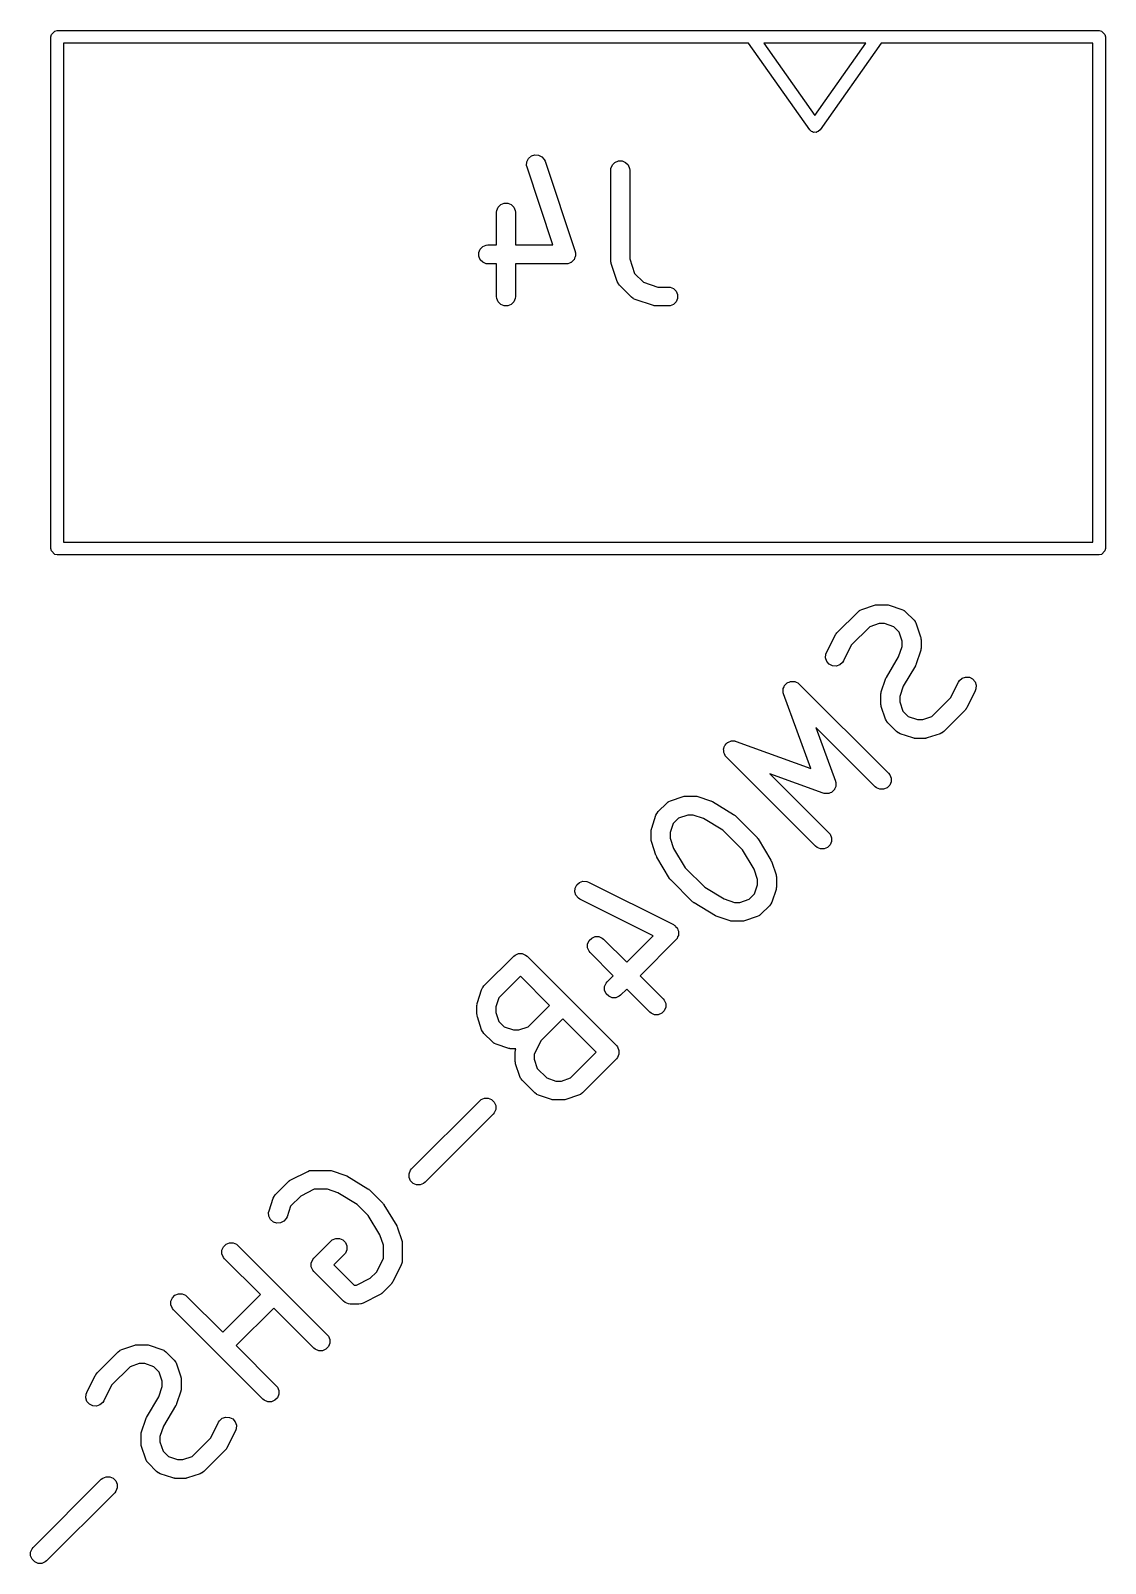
# Model space of a CAD drawing. Extents: x -0.05 to 2.94, y -0.16 to 2.16.
# Drawn here: x 1.2105 to 1.5456, y -0.0776 to 0.4001 of the extents above; entities that cross this region are included whole.
import ezdxf

# ---------------------------------------------------------------- set-up
doc = ezdxf.new("R2010")
doc.units = 0
doc.header["$MEASUREMENT"] = 0
doc.layers.add('BLACK', color=7, linetype='CONTINUOUS')

msp = doc.modelspace()

# ---------------------------------------------------------------- linework, layer by layer
at = {"layer": 'BLACK', "linetype": 'CONTINUOUS'}
for p, q in [((1.21683, 0.39816), (1.21698, 0.39891)), ((1.21683, 0.23871), (1.21683, 0.39816)), ((1.21698, 0.39891), (1.21804, 0.39998)), ((1.21804, 0.39998), (1.2188, 0.40013)), ((1.2188, 0.40013), (1.5436, 0.40013)), ((1.5436, 0.40013), (1.54435, 0.39998)), ((1.54435, 0.39998), (1.54542, 0.39891)), ((1.54542, 0.39891), (1.54557, 0.39816)), ((1.54557, 0.39816), (1.54557, 0.23871)), ((1.43431, 0.39619), (1.22076, 0.39619)), ((1.22076, 0.39619), (1.22076, 0.24068)), ((1.45341, 0.36918), (1.43431, 0.39619)), ((1.43913, 0.39619), (1.45502, 0.37373)), ((1.4709, 0.39619), (1.43913, 0.39619)), ((1.45502, 0.37373), (1.4709, 0.39619)), ((1.47572, 0.39619), (1.45662, 0.36918)), ((1.54163, 0.39619), (1.47572, 0.39619)), ((1.54163, 0.24068), (1.54163, 0.39619)), ((1.45397, 0.36865), (1.45341, 0.36918)), ((1.4543, 0.3686), (1.45397, 0.36865)), ((1.45458, 0.3684), (1.4543, 0.3686)), ((1.45502, 0.36847), (1.45458, 0.3684)), ((1.45545, 0.3684), (1.45502, 0.36847)), ((1.45573, 0.3686), (1.45545, 0.3684)), ((1.45607, 0.36865), (1.45573, 0.3686)), ((1.45662, 0.36918), (1.45607, 0.36865)), ((1.36514, 0.35813), (1.36523, 0.35928)), ((1.36523, 0.35928), (1.36574, 0.36031)), ((1.36574, 0.36031), (1.36661, 0.36107)), ((1.36661, 0.36107), (1.3677, 0.36143)), ((1.3677, 0.36143), (1.36885, 0.36135)), ((1.36885, 0.36135), (1.36988, 0.36084)), ((1.36988, 0.36084), (1.37064, 0.35997)), ((1.37064, 0.35997), (1.37087, 0.35944)), ((1.37087, 0.35944), (1.38025, 0.33132)), ((1.39187, 0.35827), (1.39268, 0.35908)), ((1.39268, 0.35908), (1.39374, 0.35953)), ((1.39374, 0.35953), (1.3949, 0.35953)), ((1.3949, 0.35953), (1.39596, 0.35908)), ((1.39596, 0.35908), (1.39678, 0.35827)), ((1.36527, 0.35757), (1.36514, 0.35813)), ((1.37335, 0.33334), (1.36527, 0.35757)), ((1.39137, 0.35663), (1.39142, 0.35721)), ((1.39137, 0.32851), (1.39137, 0.35663)), ((1.39142, 0.35721), (1.39187, 0.35827)), ((1.39678, 0.35827), (1.39722, 0.35721)), ((1.39722, 0.35721), (1.39727, 0.35663)), ((1.39727, 0.35663), (1.39727, 0.32899)), ((1.35575, 0.34351), (1.3558, 0.34408)), ((1.3558, 0.34408), (1.35624, 0.34515)), ((1.35624, 0.34515), (1.35706, 0.34596)), ((1.35706, 0.34596), (1.35812, 0.3464)), ((1.35812, 0.3464), (1.35928, 0.3464)), ((1.35928, 0.3464), (1.36034, 0.34596)), ((1.36034, 0.34596), (1.36115, 0.34515)), ((1.36115, 0.34515), (1.3616, 0.34408)), ((1.3616, 0.34408), (1.36165, 0.34351)), ((1.35575, 0.33334), (1.35575, 0.34351)), ((1.36165, 0.34351), (1.36165, 0.33334)), ((1.35018, 0.33096), (1.35062, 0.33202)), ((1.35018, 0.32981), (1.35018, 0.33096)), ((1.35062, 0.32874), (1.35018, 0.32981)), ((1.35062, 0.33202), (1.35143, 0.33284)), ((1.35143, 0.33284), (1.3525, 0.33328)), ((1.3525, 0.33328), (1.35308, 0.33334)), ((1.35308, 0.33334), (1.35575, 0.33334)), ((1.36165, 0.33334), (1.37335, 0.33334)), ((1.38025, 0.33132), (1.38031, 0.33103)), ((1.38034, 0.32981), (1.3803, 0.32971)), ((1.3803, 0.32971), (1.3803, 0.3296)), ((1.38031, 0.33103), (1.38034, 0.33096)), ((1.38034, 0.33096), (1.38034, 0.3309)), ((1.38034, 0.3309), (1.38038, 0.33075)), ((1.38038, 0.33075), (1.38034, 0.33028)), ((1.38034, 0.33028), (1.38034, 0.32981)), ((1.35143, 0.32793), (1.35062, 0.32874)), ((1.3525, 0.32749), (1.35143, 0.32793)), ((1.35308, 0.32743), (1.3525, 0.32749)), ((1.35575, 0.32743), (1.35308, 0.32743)), ((1.35575, 0.31726), (1.35575, 0.32743)), ((1.37745, 0.32743), (1.36165, 0.32743)), ((1.36165, 0.32743), (1.36165, 0.31726)), ((1.37774, 0.32746), (1.37745, 0.32743)), ((1.37782, 0.32745), (1.37774, 0.32746)), ((1.37787, 0.32747), (1.37782, 0.32745)), ((1.37802, 0.32749), (1.37787, 0.32747)), ((1.37846, 0.32767), (1.37802, 0.32749)), ((1.37891, 0.32782), (1.37846, 0.32767)), ((1.37899, 0.32789), (1.37891, 0.32782)), ((1.37909, 0.32793), (1.37899, 0.32789)), ((1.37942, 0.32826), (1.37909, 0.32793)), ((1.37978, 0.32857), (1.37942, 0.32826)), ((1.37983, 0.32867), (1.37978, 0.32857)), ((1.3799, 0.32874), (1.37983, 0.32867)), ((1.38008, 0.32918), (1.3799, 0.32874)), ((1.3803, 0.3296), (1.38008, 0.32918)), ((1.3914, 0.32822), (1.39137, 0.32851)), ((1.39139, 0.32814), (1.3914, 0.32822)), ((1.39141, 0.32804), (1.39139, 0.32814)), ((1.39142, 0.32793), (1.39141, 0.32804)), ((1.39145, 0.32786), (1.39142, 0.32793)), ((1.39152, 0.32757), (1.39145, 0.32786)), ((1.39339, 0.32195), (1.39152, 0.32757)), ((1.39727, 0.32899), (1.39878, 0.32448)), ((1.39363, 0.32142), (1.39339, 0.32195)), ((1.3937, 0.32134), (1.39363, 0.32142)), ((1.39374, 0.32124), (1.3937, 0.32134)), ((1.39411, 0.3208), (1.39374, 0.32124)), ((1.39786, 0.31705), (1.39411, 0.3208)), ((1.39878, 0.32448), (1.40154, 0.32171)), ((1.40154, 0.32171), (1.40605, 0.32021)), ((1.40605, 0.32021), (1.40932, 0.32021)), ((1.40932, 0.32021), (1.40989, 0.32016)), ((1.40989, 0.32016), (1.41096, 0.31971)), ((1.3558, 0.31668), (1.35575, 0.31726)), ((1.35624, 0.31562), (1.3558, 0.31668)), ((1.35706, 0.3148), (1.35624, 0.31562)), ((1.36115, 0.31562), (1.36034, 0.3148)), ((1.3616, 0.31668), (1.36115, 0.31562)), ((1.36165, 0.31726), (1.3616, 0.31668)), ((1.3983, 0.31668), (1.39786, 0.31705)), ((1.3984, 0.31664), (1.3983, 0.31668)), ((1.39848, 0.31657), (1.3984, 0.31664)), ((1.39901, 0.31633), (1.39848, 0.31657)), ((1.40464, 0.31446), (1.39901, 0.31633)), ((1.41096, 0.31971), (1.41177, 0.3189)), ((1.41177, 0.31562), (1.41096, 0.3148)), ((1.41177, 0.3189), (1.41221, 0.31784)), ((1.41221, 0.31668), (1.41177, 0.31562)), ((1.41221, 0.31784), (1.41221, 0.31668)), ((1.35812, 0.31436), (1.35706, 0.3148)), ((1.35928, 0.31436), (1.35812, 0.31436)), ((1.36034, 0.3148), (1.35928, 0.31436)), ((1.40492, 0.31439), (1.40464, 0.31446)), ((1.40499, 0.31436), (1.40492, 0.31439)), ((1.4051, 0.31435), (1.40499, 0.31436)), ((1.4052, 0.31433), (1.4051, 0.31435)), ((1.40528, 0.31434), (1.4052, 0.31433)), ((1.40557, 0.31431), (1.40528, 0.31434)), ((1.40932, 0.31431), (1.40557, 0.31431)), ((1.40989, 0.31436), (1.40932, 0.31431)), ((1.41096, 0.3148), (1.40989, 0.31436)), ((1.22076, 0.24068), (1.54163, 0.24068)), ((1.21698, 0.23796), (1.21683, 0.23871)), ((1.21804, 0.23689), (1.21698, 0.23796)), ((1.2188, 0.23674), (1.21804, 0.23689)), ((1.5436, 0.23674), (1.2188, 0.23674)), ((1.54435, 0.23689), (1.5436, 0.23674)), ((1.54542, 0.23796), (1.54435, 0.23689)), ((1.54557, 0.23871), (1.54542, 0.23796)), ((1.46963, 0.21972), (1.47361, 0.22105)), ((1.47361, 0.22105), (1.47389, 0.22111)), ((1.47389, 0.22111), (1.47397, 0.22114)), ((1.47397, 0.22114), (1.47407, 0.22115)), ((1.47407, 0.22115), (1.47417, 0.22117)), ((1.47417, 0.22117), (1.47425, 0.22117)), ((1.47425, 0.22117), (1.47454, 0.2212)), ((1.47454, 0.2212), (1.47719, 0.2212)), ((1.47719, 0.2212), (1.47748, 0.22117)), ((1.47748, 0.22117), (1.47756, 0.22117)), ((1.47756, 0.22117), (1.47766, 0.22115)), ((1.47766, 0.22115), (1.47777, 0.22114)), ((1.47777, 0.22114), (1.47784, 0.22111)), ((1.47784, 0.22111), (1.47813, 0.22105)), ((1.47813, 0.22105), (1.4821, 0.21972)), ((1.46185, 0.21238), (1.46848, 0.21901)), ((1.46848, 0.21901), (1.46892, 0.21937)), ((1.46892, 0.21937), (1.46902, 0.21941)), ((1.46902, 0.21941), (1.4691, 0.21948)), ((1.4691, 0.21948), (1.46963, 0.21972)), ((1.47502, 0.21529), (1.47216, 0.21434)), ((1.47671, 0.21529), (1.47502, 0.21529)), ((1.47957, 0.21434), (1.47671, 0.21529)), ((1.4821, 0.21972), (1.48263, 0.21948)), ((1.48263, 0.21948), (1.48271, 0.21941)), ((1.48271, 0.21941), (1.48281, 0.21937)), ((1.48281, 0.21937), (1.48326, 0.21901)), ((1.48326, 0.21901), (1.48591, 0.21636)), ((1.48591, 0.21636), (1.48628, 0.21591)), ((1.48628, 0.21591), (1.48632, 0.21581)), ((1.48632, 0.21581), (1.48639, 0.21573)), ((1.48639, 0.21573), (1.48662, 0.2152)), ((1.48662, 0.2152), (1.48795, 0.21122)), ((1.45864, 0.20631), (1.4613, 0.21161)), ((1.4613, 0.21161), (1.46145, 0.21186)), ((1.46145, 0.21186), (1.46148, 0.21193)), ((1.46148, 0.21193), (1.46155, 0.21201)), ((1.46155, 0.21201), (1.4616, 0.2121)), ((1.4616, 0.2121), (1.46166, 0.21215)), ((1.46166, 0.21215), (1.46185, 0.21238)), ((1.47216, 0.21434), (1.46636, 0.20854)), ((1.48124, 0.21267), (1.47957, 0.21434)), ((1.48219, 0.20981), (1.48124, 0.21267)), ((1.48795, 0.21122), (1.48801, 0.21094)), ((1.48801, 0.21094), (1.48804, 0.21087)), ((1.48804, 0.21087), (1.48805, 0.21076)), ((1.48805, 0.21076), (1.48808, 0.21066)), ((1.48808, 0.21066), (1.48807, 0.21058)), ((1.48807, 0.21058), (1.4881, 0.21029)), ((1.4881, 0.21029), (1.4881, 0.20764)), ((1.45836, 0.20462), (1.45844, 0.20577)), ((1.45844, 0.20577), (1.45864, 0.20631)), ((1.46636, 0.20854), (1.46393, 0.20367)), ((1.48112, 0.2049), (1.48219, 0.20812)), ((1.48219, 0.20812), (1.48219, 0.20981)), ((1.48795, 0.20671), (1.48662, 0.20273)), ((1.48801, 0.20699), (1.48795, 0.20671)), ((1.48804, 0.20706), (1.48801, 0.20699)), ((1.48805, 0.20717), (1.48804, 0.20706)), ((1.48808, 0.20727), (1.48805, 0.20717)), ((1.4881, 0.20764), (1.48807, 0.20735)), ((1.48807, 0.20735), (1.48808, 0.20727)), ((1.45872, 0.20353), (1.45836, 0.20462)), ((1.45947, 0.20266), (1.45872, 0.20353)), ((1.46051, 0.20214), (1.45947, 0.20266)), ((1.46165, 0.20206), (1.46051, 0.20214)), ((1.46275, 0.20242), (1.46165, 0.20206)), ((1.46362, 0.20318), (1.46275, 0.20242)), ((1.46393, 0.20367), (1.46362, 0.20318)), ((1.47731, 0.19855), (1.48112, 0.2049)), ((1.48635, 0.20214), (1.48254, 0.19579)), ((1.48637, 0.20218), (1.48635, 0.20214)), ((1.48639, 0.2022), (1.48637, 0.20218)), ((1.48649, 0.20243), (1.48639, 0.2022)), ((1.4866, 0.20267), (1.48649, 0.20243)), ((1.48662, 0.20273), (1.4866, 0.20269)), ((1.4866, 0.20269), (1.4866, 0.20267)), ((1.44538, 0.19555), (1.44557, 0.19602)), ((1.44557, 0.19602), (1.44562, 0.19607)), ((1.44562, 0.19607), (1.44565, 0.19613)), ((1.44565, 0.19613), (1.44603, 0.19648)), ((1.44603, 0.19648), (1.44639, 0.19684)), ((1.44639, 0.19684), (1.44645, 0.19686)), ((1.44645, 0.19686), (1.4465, 0.19691)), ((1.4465, 0.19691), (1.44698, 0.19708)), ((1.44698, 0.19708), (1.44745, 0.19728)), ((1.44745, 0.19728), (1.44752, 0.19728)), ((1.44752, 0.19728), (1.44758, 0.1973)), ((1.44758, 0.1973), (1.44809, 0.19728)), ((1.44809, 0.19728), (1.4486, 0.19728)), ((1.4486, 0.19728), (1.44867, 0.19725)), ((1.44867, 0.19725), (1.44873, 0.19725)), ((1.44873, 0.19725), (1.4492, 0.19703)), ((1.4492, 0.19703), (1.44967, 0.19684)), ((1.44967, 0.19684), (1.44974, 0.19678)), ((1.44974, 0.19678), (1.44978, 0.19676)), ((1.44978, 0.19676), (1.44982, 0.19671)), ((1.44982, 0.19671), (1.45012, 0.19647)), ((1.45012, 0.19647), (1.47796, 0.16863)), ((1.47572, 0.19399), (1.47704, 0.19797)), ((1.47704, 0.19797), (1.47706, 0.19801)), ((1.47706, 0.19803), (1.47717, 0.19826)), ((1.47706, 0.19801), (1.47706, 0.19803)), ((1.47717, 0.19826), (1.47728, 0.1985)), ((1.47728, 0.1985), (1.47729, 0.19851)), ((1.47729, 0.19851), (1.47731, 0.19855)), ((1.4973, 0.19216), (1.49974, 0.19703)), ((1.49974, 0.19703), (1.50005, 0.19752)), ((1.50005, 0.19752), (1.50092, 0.19827)), ((1.50092, 0.19827), (1.50201, 0.19864)), ((1.50201, 0.19864), (1.50316, 0.19856)), ((1.50316, 0.19856), (1.50419, 0.19804)), ((1.50419, 0.19804), (1.50495, 0.19717)), ((1.50495, 0.19717), (1.50531, 0.19608)), ((1.50531, 0.19608), (1.50523, 0.19493)), ((1.44511, 0.19393), (1.44513, 0.19445)), ((1.44513, 0.19385), (1.44511, 0.19393)), ((1.44513, 0.19496), (1.44516, 0.19502)), ((1.44513, 0.19445), (1.44513, 0.19496)), ((1.44513, 0.19381), (1.44513, 0.19385)), ((1.44516, 0.19374), (1.44513, 0.19381)), ((1.44516, 0.19509), (1.44538, 0.19555)), ((1.44516, 0.19502), (1.44516, 0.19509)), ((1.44525, 0.19337), (1.44516, 0.19374)), ((1.4537, 0.17016), (1.44525, 0.19337)), ((1.47557, 0.19306), (1.47559, 0.19335)), ((1.47557, 0.19041), (1.47557, 0.19306)), ((1.47559, 0.19343), (1.47561, 0.19353)), ((1.47559, 0.19335), (1.47559, 0.19343)), ((1.47561, 0.19353), (1.47562, 0.19363)), ((1.47562, 0.19363), (1.47565, 0.19371)), ((1.47565, 0.19371), (1.47572, 0.19399)), ((1.48254, 0.19579), (1.48147, 0.19258)), ((1.48147, 0.19258), (1.48147, 0.19089)), ((1.49151, 0.18636), (1.4973, 0.19216)), ((1.50502, 0.19439), (1.50237, 0.18909)), ((1.50523, 0.19493), (1.50502, 0.19439)), ((1.47559, 0.19011), (1.47557, 0.19041)), ((1.47559, 0.19004), (1.47559, 0.19011)), ((1.47561, 0.18993), (1.47559, 0.19004)), ((1.47562, 0.18983), (1.47561, 0.18993)), ((1.47565, 0.18976), (1.47562, 0.18983)), ((1.47572, 0.18947), (1.47565, 0.18976)), ((1.47704, 0.1855), (1.47572, 0.18947)), ((1.48147, 0.19089), (1.48243, 0.18802)), ((1.48243, 0.18802), (1.48409, 0.18636)), ((1.48409, 0.18636), (1.48695, 0.1854)), ((1.48864, 0.1854), (1.49151, 0.18636)), ((1.50182, 0.18832), (1.49519, 0.18169)), ((1.502, 0.18854), (1.50182, 0.18832)), ((1.50206, 0.1886), (1.502, 0.18854)), ((1.50212, 0.18868), (1.50206, 0.1886)), ((1.50218, 0.18877), (1.50212, 0.18868)), ((1.50221, 0.18884), (1.50218, 0.18877)), ((1.50237, 0.18909), (1.50221, 0.18884)), ((1.47378, 0.16446), (1.45535, 0.18288)), ((1.45535, 0.18288), (1.46141, 0.16623)), ((1.47728, 0.18497), (1.47704, 0.1855)), ((1.47735, 0.18489), (1.47728, 0.18497)), ((1.47739, 0.18479), (1.47735, 0.18489)), ((1.47776, 0.18434), (1.47739, 0.18479)), ((1.48041, 0.18169), (1.47776, 0.18434)), ((1.48086, 0.18132), (1.48041, 0.18169)), ((1.48695, 0.1854), (1.48864, 0.1854)), ((1.49519, 0.18169), (1.49474, 0.18132)), ((1.42657, 0.1764), (1.42677, 0.17687)), ((1.42677, 0.17687), (1.42694, 0.17735)), ((1.42694, 0.17735), (1.42699, 0.1774)), ((1.42699, 0.1774), (1.42701, 0.17746)), ((1.42701, 0.17746), (1.42738, 0.17783)), ((1.42738, 0.17783), (1.42772, 0.1782)), ((1.42772, 0.1782), (1.42778, 0.17823)), ((1.42778, 0.17823), (1.42783, 0.17828)), ((1.42783, 0.17828), (1.4283, 0.17848)), ((1.4283, 0.17848), (1.42877, 0.17869)), ((1.42877, 0.17869), (1.42883, 0.17869)), ((1.42883, 0.17869), (1.42889, 0.17872)), ((1.42889, 0.17872), (1.42941, 0.17872)), ((1.42941, 0.17872), (1.42992, 0.17874)), ((1.42992, 0.17874), (1.43001, 0.17872)), ((1.43001, 0.17872), (1.43005, 0.17872)), ((1.43005, 0.17872), (1.43011, 0.17869)), ((1.43011, 0.17869), (1.43048, 0.1786)), ((1.43048, 0.1786), (1.4537, 0.17016)), ((1.48095, 0.18128), (1.48086, 0.18132)), ((1.48103, 0.18121), (1.48095, 0.18128)), ((1.48156, 0.18098), (1.48103, 0.18121)), ((1.48554, 0.17965), (1.48156, 0.18098)), ((1.48582, 0.17959), (1.48554, 0.17965)), ((1.4859, 0.17956), (1.48582, 0.17959)), ((1.486, 0.17955), (1.4859, 0.17956)), ((1.4861, 0.17952), (1.486, 0.17955)), ((1.48618, 0.17953), (1.4861, 0.17952)), ((1.48647, 0.1795), (1.48618, 0.17953)), ((1.48912, 0.1795), (1.48647, 0.1795)), ((1.48942, 0.17953), (1.48912, 0.1795)), ((1.48949, 0.17952), (1.48942, 0.17953)), ((1.4896, 0.17955), (1.48949, 0.17952)), ((1.4897, 0.17956), (1.4896, 0.17955)), ((1.48977, 0.17959), (1.4897, 0.17956)), ((1.49006, 0.17965), (1.48977, 0.17959)), ((1.49403, 0.18098), (1.49006, 0.17965)), ((1.49456, 0.18121), (1.49403, 0.18098)), ((1.49464, 0.18128), (1.49456, 0.18121)), ((1.49474, 0.18132), (1.49464, 0.18128)), ((1.42655, 0.17627), (1.42657, 0.17633)), ((1.42657, 0.17576), (1.42655, 0.17627)), ((1.42657, 0.17633), (1.42657, 0.1764)), ((1.42657, 0.17525), (1.42657, 0.17576)), ((1.4266, 0.17519), (1.42657, 0.17525)), ((1.4266, 0.17512), (1.4266, 0.17519)), ((1.42682, 0.17466), (1.4266, 0.17512)), ((1.42701, 0.17418), (1.42682, 0.17466)), ((1.42707, 0.17411), (1.42701, 0.17418)), ((1.42709, 0.17408), (1.42707, 0.17411)), ((1.42714, 0.17403), (1.42709, 0.17408)), ((1.42738, 0.17374), (1.42714, 0.17403)), ((1.45522, 0.1459), (1.42738, 0.17374)), ((1.45762, 0.16244), (1.44097, 0.1685)), ((1.44097, 0.1685), (1.4594, 0.15007)), ((1.47796, 0.16863), (1.47832, 0.16818)), ((1.47832, 0.16818), (1.47876, 0.16712)), ((1.45786, 0.16238), (1.45762, 0.16244)), ((1.45974, 0.16254), (1.45934, 0.16235)), ((1.46016, 0.16269), (1.45974, 0.16254)), ((1.46026, 0.16278), (1.46016, 0.16269)), ((1.46038, 0.16284), (1.46026, 0.16278)), ((1.46068, 0.16317), (1.46038, 0.16284)), ((1.46101, 0.16347), (1.46068, 0.16317)), ((1.46107, 0.16359), (1.46101, 0.16347)), ((1.46116, 0.16369), (1.46107, 0.16359)), ((1.46131, 0.16411), (1.46116, 0.16369)), ((1.4615, 0.16452), (1.46131, 0.16411)), ((1.46141, 0.16623), (1.46147, 0.16599)), ((1.46147, 0.16599), (1.4615, 0.16592)), ((1.4615, 0.16592), (1.4615, 0.16585)), ((1.4615, 0.16585), (1.46155, 0.16567)), ((1.46151, 0.16465), (1.4615, 0.16452)), ((1.46155, 0.16477), (1.46151, 0.16465)), ((1.46155, 0.16567), (1.46153, 0.16522)), ((1.46153, 0.16522), (1.46155, 0.16477)), ((1.47423, 0.16409), (1.47378, 0.16446)), ((1.47529, 0.16365), (1.47423, 0.16409)), ((1.47644, 0.16365), (1.47529, 0.16365)), ((1.47751, 0.16409), (1.47644, 0.16365)), ((1.47832, 0.1649), (1.47751, 0.16409)), ((1.47876, 0.16597), (1.47832, 0.1649)), ((1.47876, 0.16712), (1.47876, 0.16597)), ((1.40617, 0.1567), (1.40882, 0.15935)), ((1.40882, 0.15935), (1.40927, 0.15972)), ((1.40927, 0.15972), (1.40937, 0.15976)), ((1.40937, 0.15976), (1.40945, 0.15983)), ((1.40945, 0.15983), (1.40998, 0.16007)), ((1.40998, 0.16007), (1.41395, 0.16139)), ((1.41395, 0.16139), (1.41424, 0.16146)), ((1.41424, 0.16146), (1.41431, 0.16149)), ((1.41431, 0.16149), (1.41442, 0.1615)), ((1.41442, 0.1615), (1.41452, 0.16152)), ((1.41452, 0.16152), (1.4146, 0.16151)), ((1.4146, 0.16151), (1.41489, 0.16154)), ((1.41489, 0.16154), (1.41754, 0.16154)), ((1.41754, 0.16154), (1.41783, 0.16151)), ((1.41783, 0.16151), (1.41791, 0.16152)), ((1.41791, 0.16152), (1.41801, 0.1615)), ((1.41801, 0.1615), (1.41811, 0.16149)), ((1.41811, 0.16149), (1.41819, 0.16146)), ((1.41819, 0.16146), (1.41847, 0.16139)), ((1.41847, 0.16139), (1.42245, 0.16007)), ((1.42245, 0.16007), (1.42249, 0.16005)), ((1.42249, 0.16005), (1.42251, 0.16004)), ((1.42251, 0.16004), (1.42274, 0.15993)), ((1.42274, 0.15993), (1.42298, 0.15983)), ((1.42298, 0.15983), (1.42299, 0.15982)), ((1.42299, 0.15982), (1.42303, 0.1598)), ((1.42303, 0.1598), (1.42966, 0.15582)), ((1.45793, 0.16235), (1.45786, 0.16238)), ((1.458, 0.16235), (1.45793, 0.16235)), ((1.45819, 0.1623), (1.458, 0.16235)), ((1.45863, 0.16232), (1.45819, 0.1623)), ((1.45908, 0.1623), (1.45863, 0.16232)), ((1.45921, 0.16234), (1.45908, 0.1623)), ((1.45934, 0.16235), (1.45921, 0.16234)), ((1.40413, 0.15157), (1.40546, 0.15555)), ((1.40546, 0.15555), (1.40569, 0.15608)), ((1.40569, 0.15608), (1.40576, 0.15616)), ((1.40576, 0.15616), (1.4058, 0.15625)), ((1.4058, 0.15625), (1.40617, 0.1567)), ((1.41084, 0.15302), (1.40989, 0.15016)), ((1.41251, 0.15468), (1.41084, 0.15302)), ((1.41537, 0.15564), (1.41251, 0.15468)), ((1.41706, 0.15564), (1.41537, 0.15564)), ((1.42027, 0.15457), (1.41706, 0.15564)), ((1.42631, 0.15094), (1.42027, 0.15457)), ((1.42966, 0.15582), (1.42974, 0.15576)), ((1.42974, 0.15576), (1.42978, 0.15574)), ((1.42978, 0.15574), (1.42995, 0.1556)), ((1.42995, 0.1556), (1.43013, 0.15547)), ((1.43013, 0.15547), (1.43015, 0.15544)), ((1.43015, 0.15544), (1.43023, 0.15538)), ((1.43023, 0.15538), (1.43686, 0.14875)), ((1.40398, 0.15064), (1.40401, 0.15093)), ((1.40398, 0.14798), (1.40398, 0.15064)), ((1.404, 0.15101), (1.40403, 0.15111)), ((1.40401, 0.15093), (1.404, 0.15101)), ((1.40403, 0.15111), (1.40404, 0.15121)), ((1.40404, 0.15121), (1.40407, 0.15128)), ((1.40407, 0.15128), (1.40413, 0.15157)), ((1.40989, 0.15016), (1.40989, 0.14846)), ((1.40989, 0.14846), (1.41096, 0.14525)), ((1.43243, 0.14483), (1.42631, 0.15094)), ((1.43686, 0.14875), (1.43692, 0.14867)), ((1.43692, 0.14867), (1.43696, 0.14864)), ((1.43696, 0.14864), (1.43709, 0.14847)), ((1.43709, 0.14847), (1.43723, 0.1483)), ((1.43723, 0.1483), (1.43724, 0.14826)), ((1.43724, 0.14826), (1.4373, 0.14818)), ((1.4373, 0.14818), (1.44128, 0.14155)), ((1.4594, 0.15007), (1.45976, 0.14963)), ((1.45976, 0.14963), (1.4602, 0.14856)), ((1.4602, 0.14856), (1.4602, 0.14741)), ((1.40401, 0.14769), (1.40398, 0.14798)), ((1.404, 0.14762), (1.40401, 0.14769)), ((1.40403, 0.14751), (1.404, 0.14762)), ((1.40404, 0.14741), (1.40403, 0.14751)), ((1.40407, 0.14734), (1.40404, 0.14741)), ((1.40413, 0.14705), (1.40407, 0.14734)), ((1.40546, 0.14307), (1.40413, 0.14705)), ((1.41096, 0.14525), (1.41458, 0.13921)), ((1.43605, 0.13879), (1.43243, 0.14483)), ((1.45567, 0.14553), (1.45522, 0.1459)), ((1.45673, 0.14509), (1.45567, 0.14553)), ((1.45788, 0.14509), (1.45673, 0.14509)), ((1.45895, 0.14553), (1.45788, 0.14509)), ((1.45976, 0.14634), (1.45895, 0.14553)), ((1.4602, 0.14741), (1.45976, 0.14634)), ((1.40548, 0.14303), (1.40546, 0.14307)), ((1.40548, 0.14301), (1.40548, 0.14303)), ((1.40559, 0.14278), (1.40548, 0.14301)), ((1.40569, 0.14255), (1.40559, 0.14278)), ((1.40571, 0.14253), (1.40569, 0.14255)), ((1.40573, 0.14249), (1.40571, 0.14253)), ((1.4097, 0.13586), (1.40573, 0.14249)), ((1.41458, 0.13921), (1.42069, 0.1331)), ((1.43712, 0.13557), (1.43605, 0.13879)), ((1.44128, 0.14155), (1.4413, 0.14151)), ((1.4413, 0.14151), (1.44131, 0.14149)), ((1.44131, 0.14149), (1.44142, 0.14126)), ((1.44142, 0.14126), (1.44153, 0.14103)), ((1.44153, 0.14103), (1.44153, 0.14101)), ((1.44153, 0.14101), (1.44155, 0.14096)), ((1.44155, 0.14096), (1.44288, 0.13699)), ((1.38022, 0.13286), (1.38074, 0.13389)), ((1.38074, 0.13389), (1.38161, 0.13464)), ((1.38161, 0.13464), (1.3827, 0.13501)), ((1.3827, 0.13501), (1.38385, 0.13492)), ((1.38385, 0.13492), (1.38439, 0.13472)), ((1.38439, 0.13472), (1.4109, 0.12146)), ((1.40976, 0.13578), (1.4097, 0.13586)), ((1.40978, 0.13574), (1.40976, 0.13578)), ((1.40992, 0.13557), (1.40978, 0.13574)), ((1.41005, 0.1354), (1.40992, 0.13557)), ((1.41008, 0.13537), (1.41005, 0.1354)), ((1.41015, 0.13529), (1.41008, 0.13537)), ((1.41678, 0.12866), (1.41015, 0.13529)), ((1.43617, 0.13102), (1.43712, 0.13388)), ((1.43712, 0.13388), (1.43712, 0.13557)), ((1.44288, 0.13699), (1.44294, 0.1367)), ((1.44294, 0.1367), (1.44297, 0.13663)), ((1.44297, 0.13663), (1.44298, 0.13653)), ((1.44298, 0.13653), (1.443, 0.13642)), ((1.443, 0.13642), (1.443, 0.13635)), ((1.443, 0.13635), (1.44303, 0.13605)), ((1.44303, 0.13605), (1.44303, 0.1334)), ((1.38014, 0.13171), (1.38022, 0.13286)), ((1.38051, 0.13061), (1.38014, 0.13171)), ((1.38126, 0.12974), (1.38051, 0.13061)), ((1.38175, 0.12944), (1.38126, 0.12974)), ((1.4046, 0.11801), (1.38175, 0.12944)), ((1.42069, 0.1331), (1.42673, 0.12947)), ((1.42673, 0.12947), (1.42995, 0.1284)), ((1.43164, 0.1284), (1.4345, 0.12936)), ((1.4345, 0.12936), (1.43617, 0.13102)), ((1.44288, 0.13247), (1.44155, 0.12849)), ((1.44294, 0.13275), (1.44288, 0.13247)), ((1.44297, 0.13283), (1.44294, 0.13275)), ((1.44298, 0.13293), (1.44297, 0.13283)), ((1.443, 0.13303), (1.44298, 0.13293)), ((1.44303, 0.1334), (1.443, 0.13311)), ((1.443, 0.13311), (1.443, 0.13303)), ((1.41685, 0.1286), (1.41678, 0.12866)), ((1.41688, 0.12856), (1.41685, 0.1286)), ((1.41706, 0.12843), (1.41688, 0.12856)), ((1.41722, 0.1283), (1.41706, 0.12843)), ((1.41726, 0.12828), (1.41722, 0.1283)), ((1.41734, 0.12822), (1.41726, 0.12828)), ((1.42397, 0.12424), (1.41734, 0.12822)), ((1.42401, 0.12422), (1.42397, 0.12424)), ((1.42403, 0.12421), (1.42401, 0.12422)), ((1.42995, 0.1284), (1.43164, 0.1284)), ((1.43764, 0.12428), (1.43756, 0.12421)), ((1.43774, 0.12432), (1.43764, 0.12428)), ((1.43819, 0.12469), (1.43774, 0.12432)), ((1.44084, 0.12734), (1.43819, 0.12469)), ((1.4412, 0.12779), (1.44084, 0.12734)), ((1.44124, 0.12788), (1.4412, 0.12779)), ((1.44131, 0.12796), (1.44124, 0.12788)), ((1.44155, 0.12849), (1.44131, 0.12796)), ((1.4109, 0.12146), (1.41115, 0.12131)), ((1.41115, 0.12131), (1.41122, 0.12128)), ((1.41122, 0.12128), (1.41127, 0.12123)), ((1.41127, 0.12123), (1.41139, 0.12115)), ((1.41139, 0.12115), (1.4117, 0.1208)), ((1.4117, 0.1208), (1.41204, 0.12046)), ((1.41204, 0.12046), (1.41208, 0.12036)), ((1.41208, 0.12036), (1.41215, 0.12028)), ((1.41215, 0.12028), (1.4123, 0.11983)), ((1.4123, 0.11983), (1.41248, 0.1194)), ((1.42426, 0.1241), (1.42403, 0.12421)), ((1.4245, 0.12399), (1.42426, 0.1241)), ((1.42452, 0.12399), (1.4245, 0.12399)), ((1.42456, 0.12397), (1.42452, 0.12399)), ((1.42854, 0.12265), (1.42456, 0.12397)), ((1.42882, 0.12258), (1.42854, 0.12265)), ((1.42889, 0.12255), (1.42882, 0.12258)), ((1.429, 0.12254), (1.42889, 0.12255)), ((1.4291, 0.12252), (1.429, 0.12254)), ((1.42918, 0.12252), (1.4291, 0.12252)), ((1.42947, 0.1225), (1.42918, 0.12252)), ((1.43212, 0.1225), (1.42947, 0.1225)), ((1.43241, 0.12252), (1.43212, 0.1225)), ((1.43249, 0.12252), (1.43241, 0.12252)), ((1.43259, 0.12254), (1.43249, 0.12252)), ((1.4327, 0.12255), (1.43259, 0.12254)), ((1.43277, 0.12258), (1.4327, 0.12255)), ((1.43305, 0.12265), (1.43277, 0.12258)), ((1.43703, 0.12397), (1.43305, 0.12265)), ((1.43756, 0.12421), (1.43703, 0.12397)), ((1.38415, 0.11542), (1.38459, 0.11648)), ((1.38415, 0.11427), (1.38415, 0.11542)), ((1.38459, 0.11648), (1.38541, 0.1173)), ((1.38541, 0.1173), (1.38647, 0.11774)), ((1.38647, 0.11774), (1.38762, 0.11774)), ((1.38762, 0.11774), (1.38869, 0.1173)), ((1.38869, 0.1173), (1.38914, 0.11693)), ((1.38914, 0.11693), (1.39633, 0.10974)), ((1.39633, 0.10974), (1.4046, 0.11801)), ((1.41167, 0.11673), (1.4005, 0.10556)), ((1.41186, 0.11696), (1.41167, 0.11673)), ((1.41192, 0.11701), (1.41186, 0.11696)), ((1.41194, 0.11706), (1.41192, 0.11701)), ((1.41204, 0.11718), (1.41194, 0.11706)), ((1.41222, 0.11762), (1.41204, 0.11718)), ((1.41243, 0.11804), (1.41222, 0.11762)), ((1.41244, 0.11815), (1.41243, 0.11804)), ((1.41248, 0.11824), (1.41244, 0.11815)), ((1.41248, 0.1194), (1.41248, 0.11929)), ((1.41248, 0.11929), (1.41251, 0.11919)), ((1.41251, 0.11919), (1.41248, 0.11872)), ((1.41248, 0.11872), (1.41248, 0.11824)), ((1.35182, 0.10235), (1.3611, 0.11163)), ((1.3611, 0.11163), (1.36155, 0.112)), ((1.36155, 0.112), (1.36261, 0.11244)), ((1.36261, 0.11244), (1.36376, 0.11244)), ((1.36376, 0.11244), (1.36483, 0.112)), ((1.36483, 0.112), (1.36527, 0.11163)), ((1.36527, 0.11163), (1.39311, 0.08379)), ((1.38459, 0.1132), (1.38415, 0.11427)), ((1.38496, 0.11276), (1.38459, 0.1132)), ((1.39215, 0.10556), (1.38496, 0.11276)), ((1.36319, 0.10536), (1.35649, 0.09867)), ((1.37227, 0.09628), (1.36319, 0.10536)), ((1.39026, 0.10367), (1.39215, 0.10556)), ((1.4005, 0.10556), (1.4077, 0.09837)), ((1.34978, 0.09722), (1.35111, 0.10119)), ((1.35111, 0.10119), (1.35134, 0.10172)), ((1.35134, 0.10172), (1.35141, 0.1018)), ((1.35141, 0.1018), (1.35145, 0.1019)), ((1.35145, 0.1019), (1.35182, 0.10235)), ((1.38945, 0.10216), (1.3899, 0.10323)), ((1.38945, 0.10101), (1.38945, 0.10216)), ((1.3899, 0.09995), (1.38945, 0.10101)), ((1.3899, 0.10323), (1.39026, 0.10367)), ((1.39633, 0.10139), (1.39444, 0.0995)), ((1.40352, 0.0942), (1.39633, 0.10139)), ((1.34963, 0.09628), (1.34966, 0.09658)), ((1.34963, 0.09363), (1.34963, 0.09628)), ((1.34965, 0.09665), (1.34967, 0.09676)), ((1.34966, 0.09658), (1.34965, 0.09665)), ((1.34967, 0.09676), (1.34969, 0.09686)), ((1.34969, 0.09686), (1.34971, 0.09693)), ((1.34971, 0.09693), (1.34978, 0.09722)), ((1.35649, 0.09867), (1.35553, 0.09581)), ((1.35553, 0.09581), (1.35553, 0.09411)), ((1.36557, 0.08959), (1.37227, 0.09628)), ((1.39071, 0.09913), (1.3899, 0.09995)), ((1.39177, 0.09869), (1.39071, 0.09913)), ((1.39293, 0.09869), (1.39177, 0.09869)), ((1.39399, 0.09913), (1.39293, 0.09869)), ((1.39444, 0.0995), (1.39399, 0.09913)), ((1.4077, 0.09837), (1.40806, 0.09792)), ((1.40806, 0.09792), (1.4085, 0.09686)), ((1.4085, 0.09571), (1.40806, 0.09464)), ((1.4085, 0.09686), (1.4085, 0.09571)), ((1.34966, 0.09334), (1.34963, 0.09363)), ((1.34965, 0.09326), (1.34966, 0.09334)), ((1.34967, 0.09316), (1.34965, 0.09326)), ((1.34969, 0.09306), (1.34967, 0.09316)), ((1.34971, 0.09298), (1.34969, 0.09306)), ((1.34978, 0.0927), (1.34971, 0.09298)), ((1.35111, 0.08872), (1.34978, 0.0927)), ((1.35553, 0.09411), (1.35649, 0.09125)), ((1.35649, 0.09125), (1.35815, 0.08959)), ((1.37644, 0.09211), (1.36959, 0.08526)), ((1.38685, 0.0817), (1.37644, 0.09211)), ((1.40397, 0.09383), (1.40352, 0.0942)), ((1.40503, 0.09339), (1.40397, 0.09383)), ((1.40618, 0.09339), (1.40503, 0.09339)), ((1.40725, 0.09383), (1.40618, 0.09339)), ((1.40806, 0.09464), (1.40725, 0.09383)), ((1.35134, 0.08819), (1.35111, 0.08872)), ((1.35141, 0.08811), (1.35134, 0.08819)), ((1.35145, 0.08802), (1.35141, 0.08811)), ((1.35182, 0.08757), (1.35145, 0.08802)), ((1.35447, 0.08492), (1.35182, 0.08757)), ((1.35815, 0.08959), (1.36101, 0.08863)), ((1.36101, 0.08863), (1.36271, 0.08863)), ((1.36271, 0.08863), (1.36557, 0.08959)), ((1.35492, 0.08455), (1.35447, 0.08492)), ((1.35502, 0.08451), (1.35492, 0.08455)), ((1.3551, 0.08444), (1.35502, 0.08451)), ((1.35562, 0.0842), (1.3551, 0.08444)), ((1.3596, 0.08288), (1.35562, 0.0842)), ((1.35989, 0.08281), (1.3596, 0.08288)), ((1.35996, 0.08278), (1.35989, 0.08281)), ((1.36006, 0.08277), (1.35996, 0.08278)), ((1.36017, 0.08275), (1.36006, 0.08277)), ((1.36024, 0.08275), (1.36017, 0.08275)), ((1.36054, 0.08273), (1.36024, 0.08275)), ((1.36176, 0.08273), (1.36054, 0.08273)), ((1.36156, 0.0817), (1.36162, 0.08228)), ((1.36156, 0.07905), (1.36156, 0.0817)), ((1.36162, 0.08228), (1.36166, 0.08238)), ((1.36166, 0.08248), (1.36176, 0.08273)), ((1.36166, 0.08238), (1.36166, 0.08248)), ((1.36959, 0.08526), (1.36746, 0.081)), ((1.37882, 0.07368), (1.38685, 0.0817)), ((1.39311, 0.08379), (1.39348, 0.08334)), ((1.39348, 0.08334), (1.39392, 0.08228)), ((1.39392, 0.08228), (1.39392, 0.08113)), ((1.36159, 0.07876), (1.36156, 0.07905)), ((1.36158, 0.07868), (1.36159, 0.07876)), ((1.36161, 0.07858), (1.36158, 0.07868)), ((1.36162, 0.07847), (1.36161, 0.07858)), ((1.36165, 0.0784), (1.36162, 0.07847)), ((1.36171, 0.07812), (1.36165, 0.0784)), ((1.36304, 0.07414), (1.36171, 0.07812)), ((1.36746, 0.081), (1.36746, 0.07953)), ((1.36746, 0.07953), (1.36842, 0.07667)), ((1.36842, 0.07667), (1.37141, 0.07368)), ((1.39311, 0.07961), (1.38251, 0.06901)), ((1.39348, 0.08006), (1.39311, 0.07961)), ((1.39392, 0.08113), (1.39348, 0.08006)), ((1.39348, 0.08006), (1.39348, 0.08006)), ((1.36327, 0.07361), (1.36304, 0.07414)), ((1.36334, 0.07353), (1.36327, 0.07361)), ((1.36338, 0.07343), (1.36334, 0.07353)), ((1.36375, 0.07299), (1.36338, 0.07343)), ((1.36773, 0.06901), (1.36375, 0.07299)), ((1.37141, 0.07368), (1.37427, 0.07272)), ((1.37427, 0.07272), (1.37596, 0.07272)), ((1.37596, 0.07272), (1.37882, 0.07368)), ((1.35049, 0.06656), (1.35094, 0.06692)), ((1.35094, 0.06692), (1.352, 0.06736)), ((1.352, 0.06736), (1.35316, 0.06736)), ((1.35316, 0.06736), (1.35422, 0.06692)), ((1.35422, 0.06692), (1.35504, 0.06611)), ((1.36817, 0.06864), (1.36773, 0.06901)), ((1.36827, 0.0686), (1.36817, 0.06864)), ((1.36835, 0.06853), (1.36827, 0.0686)), ((1.36888, 0.0683), (1.36835, 0.06853)), ((1.37286, 0.06697), (1.36888, 0.0683)), ((1.37314, 0.0669), (1.37286, 0.06697)), ((1.37322, 0.06687), (1.37314, 0.0669)), ((1.37709, 0.0669), (1.37702, 0.06687)), ((1.37738, 0.06697), (1.37709, 0.0669)), ((1.38135, 0.0683), (1.37738, 0.06697)), ((1.38188, 0.06853), (1.38135, 0.0683)), ((1.38196, 0.0686), (1.38188, 0.06853)), ((1.38206, 0.06864), (1.38196, 0.0686)), ((1.38251, 0.06901), (1.38206, 0.06864)), ((1.32928, 0.04535), (1.35049, 0.06656)), ((1.35467, 0.06238), (1.33346, 0.04117)), ((1.35504, 0.06283), (1.35467, 0.06238)), ((1.35504, 0.06611), (1.35548, 0.06504)), ((1.35548, 0.06389), (1.35504, 0.06283)), ((1.35548, 0.06504), (1.35548, 0.06389)), ((1.37332, 0.06686), (1.37322, 0.06687)), ((1.37342, 0.06684), (1.37332, 0.06686)), ((1.3735, 0.06685), (1.37342, 0.06684)), ((1.37379, 0.06682), (1.3735, 0.06685)), ((1.37644, 0.06682), (1.37379, 0.06682)), ((1.37673, 0.06685), (1.37644, 0.06682)), ((1.37681, 0.06684), (1.37673, 0.06685)), ((1.37691, 0.06686), (1.37681, 0.06684)), ((1.37702, 0.06687), (1.37691, 0.06686)), ((1.29161, 0.04192), (1.29691, 0.04457)), ((1.29691, 0.04457), (1.29745, 0.04478)), ((1.29745, 0.04478), (1.29755, 0.04479)), ((1.29755, 0.04479), (1.29765, 0.04483)), ((1.29765, 0.04483), (1.29823, 0.04488)), ((1.29823, 0.04488), (1.30353, 0.04488)), ((1.30353, 0.04488), (1.30382, 0.04486)), ((1.30382, 0.04486), (1.3039, 0.04486)), ((1.3039, 0.04486), (1.304, 0.04484)), ((1.304, 0.04484), (1.30411, 0.04483)), ((1.30411, 0.04483), (1.30418, 0.0448)), ((1.30418, 0.0448), (1.30447, 0.04473)), ((1.30447, 0.04473), (1.30844, 0.04341)), ((1.30844, 0.04341), (1.30848, 0.04339)), ((1.30848, 0.04339), (1.3085, 0.04339)), ((1.3085, 0.04339), (1.30874, 0.04328)), ((1.30874, 0.04328), (1.30897, 0.04317)), ((1.30897, 0.04317), (1.30899, 0.04316)), ((1.30899, 0.04316), (1.30903, 0.04314)), ((1.30903, 0.04314), (1.31566, 0.03916)), ((1.32847, 0.04383), (1.32892, 0.0449)), ((1.32847, 0.04268), (1.32847, 0.04383)), ((1.32892, 0.0449), (1.32928, 0.04535)), ((1.28686, 0.03739), (1.29084, 0.04137)), ((1.29084, 0.04137), (1.29106, 0.04155)), ((1.29106, 0.04155), (1.29112, 0.04161)), ((1.29112, 0.04161), (1.2912, 0.04167)), ((1.2912, 0.04167), (1.29129, 0.04174)), ((1.29129, 0.04174), (1.29136, 0.04177)), ((1.29136, 0.04177), (1.29161, 0.04192)), ((1.29893, 0.03898), (1.29468, 0.03685)), ((1.30305, 0.03898), (1.29893, 0.03898)), ((1.30627, 0.03791), (1.30305, 0.03898)), ((1.31566, 0.03916), (1.31574, 0.0391)), ((1.31574, 0.0391), (1.31578, 0.03908)), ((1.31578, 0.03908), (1.31595, 0.03895)), ((1.31595, 0.03895), (1.31612, 0.03882)), ((1.31612, 0.03882), (1.31615, 0.03878)), ((1.31615, 0.03878), (1.31622, 0.03872)), ((1.31622, 0.03872), (1.3202, 0.03474)), ((1.32892, 0.04162), (1.32847, 0.04268)), ((1.32973, 0.0408), (1.32892, 0.04162)), ((1.33079, 0.04036), (1.32973, 0.0408)), ((1.33195, 0.04036), (1.33079, 0.04036)), ((1.33301, 0.0408), (1.33195, 0.04036)), ((1.33346, 0.04117), (1.33301, 0.0408)), ((1.28482, 0.03226), (1.28615, 0.03624)), ((1.28615, 0.03624), (1.28638, 0.03677)), ((1.28638, 0.03677), (1.28645, 0.03685)), ((1.28645, 0.03685), (1.28649, 0.03694)), ((1.28649, 0.03694), (1.28686, 0.03739)), ((1.29153, 0.03371), (1.29042, 0.03039)), ((1.29468, 0.03685), (1.29153, 0.03371)), ((1.31231, 0.03428), (1.30627, 0.03791)), ((1.31577, 0.03082), (1.31231, 0.03428)), ((1.3202, 0.03474), (1.32027, 0.03466)), ((1.32027, 0.03466), (1.3203, 0.03464)), ((1.3203, 0.03464), (1.32043, 0.03446)), ((1.32043, 0.03446), (1.32057, 0.03429)), ((1.32057, 0.03429), (1.32059, 0.03425)), ((1.32059, 0.03425), (1.32065, 0.03417)), ((1.32065, 0.03417), (1.32462, 0.02754)), ((1.28469, 0.0317), (1.28482, 0.03226)), ((1.28478, 0.03055), (1.28469, 0.0317)), ((1.28529, 0.02952), (1.28478, 0.03055)), ((1.28616, 0.02876), (1.28529, 0.02952)), ((1.28725, 0.0284), (1.28616, 0.02876)), ((1.28943, 0.02899), (1.2884, 0.02848)), ((1.29019, 0.02986), (1.28943, 0.02899)), ((1.29042, 0.03039), (1.29019, 0.02986)), ((1.31939, 0.02478), (1.31577, 0.03082)), ((1.2884, 0.02848), (1.28725, 0.0284)), ((1.32046, 0.02157), (1.31939, 0.02478)), ((1.32462, 0.02754), (1.32464, 0.0275)), ((1.32464, 0.0275), (1.32466, 0.02749)), ((1.32466, 0.02749), (1.32476, 0.02725)), ((1.32476, 0.02725), (1.32487, 0.02702)), ((1.32487, 0.02702), (1.32487, 0.027)), ((1.32487, 0.027), (1.32489, 0.02696)), ((1.32489, 0.02696), (1.32622, 0.02298)), ((1.27015, 0.01997), (1.27059, 0.02104)), ((1.27015, 0.01882), (1.27015, 0.01997)), ((1.27059, 0.02104), (1.2714, 0.02185)), ((1.2714, 0.02185), (1.27247, 0.02229)), ((1.27247, 0.02229), (1.27362, 0.02229)), ((1.27362, 0.02229), (1.27468, 0.02185)), ((1.27468, 0.02185), (1.27513, 0.02148)), ((1.27513, 0.02148), (1.30297, -0.00636)), ((1.29879, 0.01751), (1.3041, 0.02281)), ((1.3041, 0.02281), (1.30454, 0.02318)), ((1.30454, 0.02318), (1.30561, 0.02362)), ((1.30561, 0.02362), (1.30676, 0.02362)), ((1.30676, 0.02362), (1.30782, 0.02318)), ((1.30782, 0.02318), (1.30864, 0.02236)), ((1.30864, 0.02236), (1.30908, 0.0213)), ((1.30908, 0.02015), (1.30864, 0.01908)), ((1.30908, 0.0213), (1.30908, 0.02015)), ((1.32046, 0.01744), (1.32046, 0.02157)), ((1.32622, 0.02298), (1.32628, 0.0227)), ((1.32628, 0.0227), (1.32631, 0.02262)), ((1.32631, 0.02262), (1.32632, 0.02252)), ((1.32632, 0.02252), (1.32635, 0.02242)), ((1.32635, 0.02242), (1.32634, 0.02234)), ((1.32634, 0.02234), (1.32637, 0.02205)), ((1.32637, 0.02205), (1.32637, 0.01674)), ((1.27059, 0.01776), (1.27015, 0.01882)), ((1.27095, 0.01731), (1.27059, 0.01776)), ((1.28212, 0.00614), (1.27095, 0.01731)), ((1.29798, 0.01599), (1.29843, 0.01706)), ((1.29798, 0.01484), (1.29798, 0.01599)), ((1.29843, 0.01378), (1.29798, 0.01484)), ((1.29843, 0.01706), (1.29879, 0.01751)), ((1.30827, 0.01863), (1.30506, 0.01542)), ((1.30506, 0.01542), (1.31138, 0.00909)), ((1.30864, 0.01908), (1.30827, 0.01863)), ((1.31834, 0.01319), (1.32046, 0.01744)), ((1.32606, 0.01542), (1.32341, 0.01012)), ((1.32626, 0.01596), (1.32606, 0.01542)), ((1.32627, 0.01607), (1.32626, 0.01596)), ((1.32631, 0.01617), (1.32627, 0.01607)), ((1.32637, 0.01674), (1.32631, 0.01617)), ((1.29879, 0.01333), (1.29843, 0.01378)), ((1.30807, 0.00405), (1.29879, 0.01333)), ((1.31211, 0.00909), (1.31636, 0.01122)), ((1.31636, 0.01122), (1.31834, 0.01319)), ((1.32304, 0.00958), (1.32285, 0.00935)), ((1.3231, 0.00963), (1.32304, 0.00958)), ((1.32315, 0.00972), (1.3231, 0.00963)), ((1.32322, 0.0098), (1.32315, 0.00972)), ((1.32325, 0.00987), (1.32322, 0.0098)), ((1.32341, 0.01012), (1.32325, 0.00987)), ((1.25424, 0.00406), (1.25468, 0.00513)), ((1.25468, 0.00513), (1.25549, 0.00594)), ((1.25549, 0.00594), (1.25656, 0.00638)), ((1.25656, 0.00638), (1.25771, 0.00638)), ((1.25771, 0.00638), (1.25877, 0.00594)), ((1.25877, 0.00594), (1.25922, 0.00558)), ((1.25922, 0.00558), (1.27039, -0.00559)), ((1.27039, -0.00559), (1.28212, 0.00614)), ((1.31138, 0.00909), (1.31211, 0.00909)), ((1.31943, 0.00615), (1.31413, 0.0035)), ((1.31968, 0.00631), (1.31943, 0.00615)), ((1.31975, 0.00634), (1.31968, 0.00631)), ((1.31984, 0.0064), (1.31975, 0.00634)), ((1.31992, 0.00646), (1.31984, 0.0064)), ((1.31998, 0.00652), (1.31992, 0.00646)), ((1.3202, 0.0067), (1.31998, 0.00652)), ((1.32285, 0.00935), (1.3202, 0.0067)), ((1.25424, 0.00291), (1.25424, 0.00406)), ((1.25468, 0.00185), (1.25424, 0.00291)), ((1.25505, 0.0014), (1.25468, 0.00185)), ((1.28288, -0.02644), (1.25505, 0.0014)), ((1.2863, 0.00196), (1.27457, -0.00977)), ((1.29879, -0.01053), (1.2863, 0.00196)), ((1.30852, 0.00368), (1.30807, 0.00405)), ((1.30958, 0.00324), (1.30852, 0.00368)), ((1.31016, 0.00319), (1.30958, 0.00324)), ((1.31281, 0.00319), (1.31016, 0.00319)), ((1.31339, 0.00324), (1.31281, 0.00319)), ((1.31349, 0.00328), (1.31339, 0.00324)), ((1.31359, 0.00329), (1.31349, 0.00328)), ((1.31413, 0.0035), (1.31359, 0.00329)), ((1.24294, -0.00962), (1.24323, -0.00955)), ((1.24323, -0.00955), (1.2433, -0.00952)), ((1.2433, -0.00952), (1.24341, -0.00951)), ((1.24341, -0.00951), (1.24351, -0.00949)), ((1.24351, -0.00949), (1.24359, -0.0095)), ((1.24359, -0.0095), (1.24388, -0.00947)), ((1.24388, -0.00947), (1.24653, -0.00947)), ((1.24653, -0.00947), (1.24682, -0.0095)), ((1.24682, -0.0095), (1.2469, -0.00949)), ((1.2469, -0.00949), (1.247, -0.00951)), ((1.247, -0.00951), (1.2471, -0.00952)), ((1.2471, -0.00952), (1.24718, -0.00955)), ((1.24718, -0.00955), (1.24746, -0.00962)), ((1.30297, -0.00636), (1.30334, -0.0068)), ((1.30334, -0.0068), (1.30378, -0.00787)), ((1.30378, -0.00902), (1.30334, -0.01008)), ((1.30378, -0.00787), (1.30378, -0.00902)), ((1.23118, -0.01829), (1.23781, -0.01166)), ((1.23781, -0.01166), (1.23826, -0.01129)), ((1.23826, -0.01129), (1.23836, -0.01125)), ((1.23836, -0.01125), (1.23844, -0.01118)), ((1.23844, -0.01118), (1.23897, -0.01094)), ((1.23897, -0.01094), (1.24294, -0.00962)), ((1.24746, -0.00962), (1.25144, -0.01094)), ((1.25144, -0.01094), (1.25197, -0.01118)), ((1.25197, -0.01118), (1.25205, -0.01125)), ((1.25205, -0.01125), (1.25215, -0.01129)), ((1.25215, -0.01129), (1.25259, -0.01166)), ((1.25259, -0.01166), (1.25524, -0.01431)), ((1.25524, -0.01431), (1.25561, -0.01476)), ((1.27457, -0.00977), (1.28706, -0.02226)), ((1.29924, -0.0109), (1.29879, -0.01053)), ((1.3003, -0.01134), (1.29924, -0.0109)), ((1.30146, -0.01134), (1.3003, -0.01134)), ((1.30252, -0.0109), (1.30146, -0.01134)), ((1.30334, -0.01008), (1.30252, -0.0109)), ((1.22798, -0.02436), (1.23063, -0.01905)), ((1.23063, -0.01905), (1.23079, -0.01881)), ((1.23079, -0.01881), (1.23082, -0.01873)), ((1.23082, -0.01873), (1.23088, -0.01865)), ((1.23088, -0.01865), (1.23094, -0.01856)), ((1.23094, -0.01856), (1.231, -0.01851)), ((1.231, -0.01851), (1.23118, -0.01829)), ((1.2415, -0.01633), (1.2357, -0.02212)), ((1.24436, -0.01537), (1.2415, -0.01633)), ((1.24605, -0.01537), (1.24436, -0.01537)), ((1.24891, -0.01633), (1.24605, -0.01537)), ((1.25058, -0.01799), (1.24891, -0.01633)), ((1.25153, -0.02085), (1.25058, -0.01799)), ((1.25561, -0.01476), (1.25565, -0.01485)), ((1.25565, -0.01485), (1.25572, -0.01493)), ((1.25572, -0.01493), (1.25596, -0.01546)), ((1.25596, -0.01546), (1.25728, -0.01944)), ((1.2357, -0.02212), (1.23326, -0.027)), ((1.25046, -0.02576), (1.25153, -0.02255)), ((1.25153, -0.02255), (1.25153, -0.02085)), ((1.25728, -0.01944), (1.25735, -0.01973)), ((1.25735, -0.02367), (1.25728, -0.02396)), ((1.25735, -0.01973), (1.25738, -0.0198)), ((1.25738, -0.0236), (1.25735, -0.02367)), ((1.25738, -0.0198), (1.25739, -0.0199)), ((1.25739, -0.0235), (1.25738, -0.0236)), ((1.25739, -0.0199), (1.25741, -0.02)), ((1.25741, -0.02339), (1.25739, -0.0235)), ((1.25741, -0.02), (1.25741, -0.02008)), ((1.25741, -0.02008), (1.25744, -0.02037)), ((1.25744, -0.02303), (1.25741, -0.02332)), ((1.25741, -0.02332), (1.25741, -0.02339)), ((1.25744, -0.02037), (1.25744, -0.02303)), ((1.28706, -0.02226), (1.28743, -0.02271)), ((1.28743, -0.02271), (1.28787, -0.02377)), ((1.28787, -0.02377), (1.28787, -0.02493)), ((1.22769, -0.02605), (1.22777, -0.0249)), ((1.22806, -0.02714), (1.22769, -0.02605)), ((1.22777, -0.0249), (1.22798, -0.02436)), ((1.22881, -0.02801), (1.22806, -0.02714)), ((1.22984, -0.02852), (1.22881, -0.02801)), ((1.23099, -0.02861), (1.22984, -0.02852)), ((1.23208, -0.02824), (1.23099, -0.02861)), ((1.23295, -0.02749), (1.23208, -0.02824)), ((1.23326, -0.027), (1.23295, -0.02749)), ((1.24665, -0.03211), (1.25046, -0.02576)), ((1.25569, -0.02852), (1.25188, -0.03487)), ((1.25571, -0.02848), (1.25569, -0.02852)), ((1.25572, -0.02846), (1.25571, -0.02848)), ((1.25583, -0.02823), (1.25572, -0.02846)), ((1.25594, -0.028), (1.25583, -0.02823)), ((1.25596, -0.02794), (1.25594, -0.02798)), ((1.25594, -0.02798), (1.25594, -0.028)), ((1.25728, -0.02396), (1.25596, -0.02794)), ((1.28333, -0.02681), (1.28288, -0.02644)), ((1.2844, -0.02725), (1.28333, -0.02681)), ((1.28555, -0.02725), (1.2844, -0.02725)), ((1.28661, -0.02681), (1.28555, -0.02725)), ((1.28743, -0.02599), (1.28661, -0.02681)), ((1.28787, -0.02493), (1.28743, -0.02599)), ((1.24505, -0.03667), (1.24638, -0.0327)), ((1.24638, -0.0327), (1.2464, -0.03266)), ((1.2464, -0.03263), (1.24651, -0.0324)), ((1.2464, -0.03266), (1.2464, -0.03263)), ((1.24651, -0.0324), (1.24661, -0.03217)), ((1.24661, -0.03217), (1.24663, -0.03215)), ((1.24663, -0.03215), (1.24665, -0.03211)), ((1.26907, -0.03364), (1.26938, -0.03315)), ((1.26938, -0.03315), (1.27025, -0.03239)), ((1.27025, -0.03239), (1.27135, -0.03203)), ((1.27135, -0.03203), (1.2725, -0.03211)), ((1.2725, -0.03211), (1.27353, -0.03262)), ((1.27353, -0.03262), (1.27428, -0.03349)), ((1.2449, -0.03761), (1.24493, -0.03732)), ((1.2449, -0.04026), (1.2449, -0.03761)), ((1.24492, -0.03724), (1.24495, -0.03714)), ((1.24493, -0.03732), (1.24492, -0.03724)), ((1.24495, -0.03714), (1.24496, -0.03703)), ((1.24496, -0.03703), (1.24499, -0.03696)), ((1.24499, -0.03696), (1.24505, -0.03667)), ((1.25188, -0.03487), (1.25081, -0.03809)), ((1.25081, -0.03809), (1.25081, -0.03978)), ((1.26664, -0.03851), (1.26907, -0.03364)), ((1.27436, -0.03628), (1.27171, -0.04158)), ((1.27428, -0.03349), (1.27465, -0.03459)), ((1.27456, -0.03574), (1.27436, -0.03628)), ((1.27465, -0.03459), (1.27456, -0.03574)), ((1.24493, -0.04055), (1.2449, -0.04026)), ((1.24492, -0.04063), (1.24493, -0.04055)), ((1.24495, -0.04073), (1.24492, -0.04063)), ((1.24496, -0.04083), (1.24495, -0.04073)), ((1.24499, -0.04091), (1.24496, -0.04083)), ((1.24505, -0.04119), (1.24499, -0.04091)), ((1.24638, -0.04517), (1.24505, -0.04119)), ((1.25081, -0.03978), (1.25176, -0.04264)), ((1.25176, -0.04264), (1.25343, -0.04431)), ((1.26084, -0.04431), (1.26664, -0.03851)), ((1.27115, -0.04235), (1.26452, -0.04897)), ((1.27134, -0.04212), (1.27115, -0.04235)), ((1.2714, -0.04207), (1.27134, -0.04212)), ((1.27145, -0.04198), (1.2714, -0.04207)), ((1.27152, -0.0419), (1.27145, -0.04198)), ((1.27155, -0.04183), (1.27152, -0.0419)), ((1.27171, -0.04158), (1.27155, -0.04183)), ((1.24661, -0.0457), (1.24638, -0.04517)), ((1.24668, -0.04578), (1.24661, -0.0457)), ((1.24672, -0.04588), (1.24668, -0.04578)), ((1.24709, -0.04632), (1.24672, -0.04588)), ((1.24974, -0.04897), (1.24709, -0.04632)), ((1.25343, -0.04431), (1.25629, -0.04526)), ((1.25629, -0.04526), (1.25798, -0.04526)), ((1.25798, -0.04526), (1.26084, -0.04431)), ((1.2113, -0.07264), (1.23251, -0.05143)), ((1.23251, -0.05143), (1.23296, -0.05106)), ((1.23296, -0.05106), (1.23402, -0.05062)), ((1.23402, -0.05062), (1.23517, -0.05062)), ((1.23517, -0.05062), (1.23624, -0.05106)), ((1.23624, -0.05106), (1.23705, -0.05187)), ((1.23705, -0.05187), (1.23749, -0.05294)), ((1.25019, -0.04934), (1.24974, -0.04897)), ((1.25029, -0.04938), (1.25019, -0.04934)), ((1.25037, -0.04945), (1.25029, -0.04938)), ((1.2509, -0.04969), (1.25037, -0.04945)), ((1.25487, -0.05101), (1.2509, -0.04969)), ((1.25516, -0.05108), (1.25487, -0.05101)), ((1.25523, -0.05111), (1.25516, -0.05108)), ((1.25534, -0.05112), (1.25523, -0.05111)), ((1.25544, -0.05114), (1.25534, -0.05112)), ((1.25552, -0.05114), (1.25544, -0.05114)), ((1.25581, -0.05117), (1.25552, -0.05114)), ((1.25846, -0.05117), (1.25581, -0.05117)), ((1.25875, -0.05114), (1.25846, -0.05117)), ((1.25883, -0.05114), (1.25875, -0.05114)), ((1.25893, -0.05112), (1.25883, -0.05114)), ((1.25904, -0.05111), (1.25893, -0.05112)), ((1.25911, -0.05108), (1.25904, -0.05111)), ((1.25939, -0.05101), (1.25911, -0.05108)), ((1.26337, -0.04969), (1.25939, -0.05101)), ((1.2639, -0.04945), (1.26337, -0.04969)), ((1.26398, -0.04938), (1.2639, -0.04945)), ((1.26408, -0.04934), (1.26398, -0.04938)), ((1.26452, -0.04897), (1.26408, -0.04934)), ((1.23669, -0.0556), (1.21547, -0.07681)), ((1.23705, -0.05516), (1.23669, -0.0556)), ((1.23749, -0.05409), (1.23705, -0.05516)), ((1.23749, -0.05294), (1.23749, -0.05409)), ((1.21049, -0.07415), (1.21093, -0.07309)), ((1.21049, -0.0753), (1.21049, -0.07415)), ((1.21093, -0.07637), (1.21049, -0.0753)), ((1.21093, -0.07309), (1.2113, -0.07264)), ((1.21175, -0.07718), (1.21093, -0.07637)), ((1.21281, -0.07762), (1.21175, -0.07718)), ((1.21396, -0.07762), (1.21281, -0.07762)), ((1.21503, -0.07718), (1.21396, -0.07762)), ((1.21547, -0.07681), (1.21503, -0.07718))]:
    msp.add_line(p, q, dxfattribs=at)

doc.saveas('drawing.dxf')
